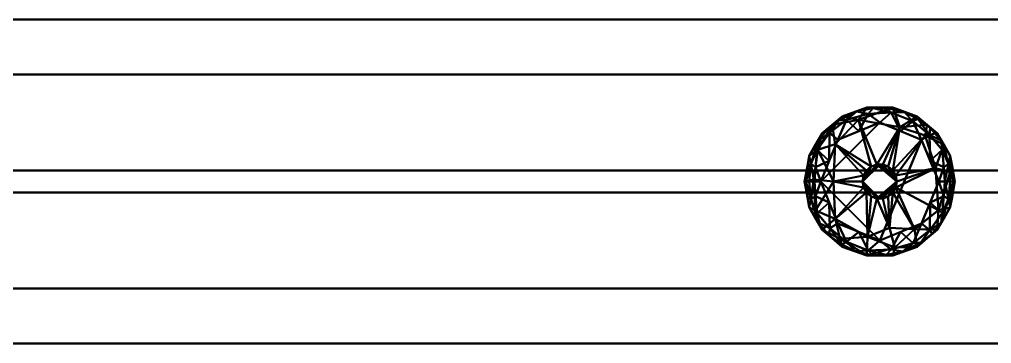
# Model space of a CAD drawing. Header units: millimetres. Extents: x -243 to 757, y -6915 to -6827.
# Drawn here: x 22.3 to 287.4, y -6915.5 to -6827.1 of the extents above; entities that cross this region are included whole.
import ezdxf

# ---------------------------------------------------------------- set-up
doc = ezdxf.new("R2010")
doc.units = ezdxf.units.MM
doc.layers.add('A-GENM', color=7, linetype='Continuous', lineweight=40)

msp = doc.modelspace()

# ---------------------------------------------------------------- meshes
at = {"layer": 'A-GENM', "color": 7, "true_color": 0xf5f5f3}
mesh = msp.add_polyface(dxfattribs=at)
corners = [(-242.8, -6827.14, 12.85), (-242.8, -6827.14, 145.8), (757.2, -6827.14, 145.8), (757.2, -6827.14, 12.85)]
mesh.append_faces([[corners[k] for k in face] for face in [(0, 1, 2, 3)]], dxfattribs={"color": 7})
mesh = msp.add_polyface(dxfattribs=at)
corners = [(-242.8, -6915.48, 12.85), (-242.8, -6827.14, 12.85), (757.2, -6827.14, 12.85), (757.2, -6915.48, 12.85)]
mesh.append_faces([[corners[k] for k in face] for face in [(3, 0, 1, 2)]], dxfattribs={"color": 7})
mesh = msp.add_polyface(dxfattribs=at)
corners = [(-242.8, -6827.14, 145.8), (-242.8, -6842.14, 145.8), (757.2, -6842.14, 145.8), (757.2, -6827.14, 145.8)]
mesh.append_faces([[corners[k] for k in face] for face in [(3, 0, 1, 2)]], dxfattribs={"color": 7})
mesh = msp.add_polyface(dxfattribs=at)
corners = [(757.2, -6827.14, 2000.42), (757.2, -6827.14, 1000.42), (-242.8, -6827.14, 1000.42), (-242.8, -6827.14, 2000.42), (-212.8, -6827.14, 1970.42), (-212.8, -6827.14, 1030.42), (727.2, -6827.14, 1030.42), (727.2, -6827.14, 1970.42)]
mesh.append_faces([[corners[k] for k in face] for face in [(3, 4, 5, 2), (2, 5, 6, 1)]], dxfattribs={"vtx0": -1, "vtx2": -1, "color": 7})
mesh.append_faces([[corners[k] for k in face] for face in [(7, 4, 3, 0), (6, 7, 0, 1)]], dxfattribs={"vtx1": -1, "vtx3": -1, "color": 7})
mesh = msp.add_polyface(dxfattribs=at)
corners = [(-242.8, -6915.48, 2000.42), (757.2, -6915.48, 2000.42), (757.2, -6827.14, 2000.42), (-242.8, -6827.14, 2000.42)]
mesh.append_faces([[corners[k] for k in face] for face in [(0, 1, 2, 3)]], dxfattribs={"color": 7})
mesh = msp.add_polyface(dxfattribs=at)
corners = [(757.2, -6915.48, 1000.42), (-242.8, -6915.48, 1000.42), (-242.8, -6827.14, 1000.42), (757.2, -6827.14, 1000.42)]
mesh.append_faces([[corners[k] for k in face] for face in [(3, 0, 1, 2)]], dxfattribs={"color": 7})
at = {"layer": 'A-GENM', "color": 45, "true_color": 0xaa886a}
mesh = msp.add_polyface(dxfattribs=at)
corners = [(-242.8, -6827.14, 1000.42), (757.2, -6827.14, 1000.42), (757.2, -6827.14, 145.8), (-242.8, -6827.14, 145.8)]
mesh.append_faces([[corners[k] for k in face] for face in [(2, 3, 0, 1)]], dxfattribs={"color": 45})
mesh = msp.add_polyface(dxfattribs=at)
corners = [(-242.8, -6827.14, 145.8), (757.2, -6827.14, 145.8), (757.2, -6842.14, 145.8), (-242.8, -6842.14, 145.8)]
mesh.append_faces([[corners[k] for k in face] for face in [(0, 1, 2, 3)]], dxfattribs={"color": 45})
mesh = msp.add_polyface(dxfattribs=at)
corners = [(757.2, -6827.14, 1000.42), (-242.8, -6827.14, 1000.42), (-242.8, -6842.14, 1000.42), (757.2, -6842.14, 1000.42)]
mesh.append_faces([[corners[k] for k in face] for face in [(3, 0, 1, 2)]], dxfattribs={"color": 45})
mesh = msp.add_polyface(dxfattribs=at)
corners = [(-242.8, -6827.14, 2400), (757.2, -6827.14, 2400), (757.2, -6827.14, 2000.42), (-242.8, -6827.14, 2000.42)]
mesh.append_faces([[corners[k] for k in face] for face in [(3, 0, 1, 2)]], dxfattribs={"color": 45})
mesh = msp.add_polyface(dxfattribs=at)
corners = [(-242.8, -6827.14, 2000.42), (757.2, -6827.14, 2000.42), (757.2, -6842.14, 2000.42), (-242.8, -6842.14, 2000.42)]
mesh.append_faces([[corners[k] for k in face] for face in [(0, 1, 2, 3)]], dxfattribs={"color": 45})
mesh = msp.add_polyface(dxfattribs=at)
corners = [(757.2, -6827.14, 2400), (-242.8, -6827.14, 2400), (-242.8, -6842.14, 2400), (757.2, -6842.14, 2400)]
mesh.append_faces([[corners[k] for k in face] for face in [(3, 0, 1, 2)]], dxfattribs={"color": 45})
at = {"layer": 'A-GENM', "color": 7, "true_color": 0xf5f5f3}
mesh = msp.add_polyface(dxfattribs=at)
corners = [(727.2, -6915.48, 1970.42), (-212.8, -6915.48, 1970.42), (-212.8, -6827.14, 1970.42), (727.2, -6827.14, 1970.42)]
mesh.append_faces([[corners[k] for k in face] for face in [(0, 1, 2, 3)]], dxfattribs={"color": 7})
mesh = msp.add_polyface(dxfattribs=at)
corners = [(-212.8, -6915.48, 1030.42), (727.2, -6915.48, 1030.42), (727.2, -6827.14, 1030.42), (-212.8, -6827.14, 1030.42)]
mesh.append_faces([[corners[k] for k in face] for face in [(3, 0, 1, 2)]], dxfattribs={"color": 7})
mesh = msp.add_polyface(dxfattribs=at)
corners = [(-242.8, -6842.14, 21.42), (-242.8, -6900.48, 21.42), (757.2, -6900.48, 21.42), (757.2, -6842.14, 21.42)]
mesh.append_faces([[corners[k] for k in face] for face in [(0, 1, 2, 3)]], dxfattribs={"color": 7})
mesh = msp.add_polyface(dxfattribs=at)
corners = [(-242.8, -6842.14, 145.8), (-242.8, -6842.14, 21.42), (757.2, -6842.14, 21.42), (757.2, -6842.14, 145.8)]
mesh.append_faces([[corners[k] for k in face] for face in [(3, 0, 1, 2)]], dxfattribs={"color": 7})
mesh = msp.add_polyface(dxfattribs=at)
corners = [(757.2, -6842.14, 1000.42), (757.2, -6842.14, 21.42), (732.2, -6842.14, 21.42), (732.2, -6842.14, 975.42), (-217.82, -6842.14, 975.42), (-217.82, -6842.14, 21.42), (-242.8, -6842.14, 21.42), (-242.8, -6842.14, 1000.42)]
mesh.append_faces([[corners[k] for k in face] for face in [(3, 0, 1, 2)]], dxfattribs={"vtx0": -1, "color": 7})
mesh.append_faces([[corners[k] for k in face] for face in [(6, 7, 4, 5)]], dxfattribs={"vtx1": -1, "color": 7})
mesh.append_faces([[corners[k] for k in face] for face in [(3, 4, 7, 0)]], dxfattribs={"vtx1": -1, "vtx3": -1, "color": 7})
mesh = msp.add_polyface(dxfattribs=at)
corners = [(-242.8, -6900.48, 1000.42), (757.2, -6900.48, 1000.42), (757.2, -6842.14, 1000.42), (-242.8, -6842.14, 1000.42)]
mesh.append_faces([[corners[k] for k in face] for face in [(0, 1, 2, 3)]], dxfattribs={"color": 7})
at = {"layer": 'A-GENM', "color": 45, "true_color": 0xaa886a}
mesh = msp.add_polyface(dxfattribs=at)
corners = [(-242.8, -6842.14, 1000.42), (-242.8, -6842.14, 145.8), (757.2, -6842.14, 145.8), (757.2, -6842.14, 1000.42)]
mesh.append_faces([[corners[k] for k in face] for face in [(1, 2, 3, 0)]], dxfattribs={"color": 45})
at = {"layer": 'A-GENM', "color": 7, "true_color": 0xf5f5f3}
mesh = msp.add_polyface(dxfattribs=at)
corners = [(757.2, -6842.14, 2400), (757.2, -6842.14, 2000.42), (-242.8, -6842.14, 2000.42), (-242.8, -6842.14, 2400), (-217.82, -6842.14, 2375), (-217.82, -6842.14, 2025.42), (732.2, -6842.14, 2025.42), (732.2, -6842.14, 2375)]
mesh.append_faces([[corners[k] for k in face] for face in [(3, 4, 5, 2), (2, 5, 6, 1)]], dxfattribs={"vtx0": -1, "vtx2": -1, "color": 7})
mesh.append_faces([[corners[k] for k in face] for face in [(7, 4, 3, 0), (6, 7, 0, 1)]], dxfattribs={"vtx1": -1, "vtx3": -1, "color": 7})
mesh = msp.add_polyface(dxfattribs=at)
corners = [(-242.8, -6900.48, 2400), (757.2, -6900.48, 2400), (757.2, -6842.14, 2400), (-242.8, -6842.14, 2400)]
mesh.append_faces([[corners[k] for k in face] for face in [(0, 1, 2, 3)]], dxfattribs={"color": 7})
mesh = msp.add_polyface(dxfattribs=at)
corners = [(757.2, -6900.48, 2000.42), (-242.8, -6900.48, 2000.42), (-242.8, -6842.14, 2000.42), (757.2, -6842.14, 2000.42)]
mesh.append_faces([[corners[k] for k in face] for face in [(3, 0, 1, 2)]], dxfattribs={"color": 7})
at = {"layer": 'A-GENM', "color": 45, "true_color": 0xaa886a}
mesh = msp.add_polyface(dxfattribs=at)
corners = [(-242.8, -6842.14, 2400), (-242.8, -6842.14, 2000.42), (757.2, -6842.14, 2000.42), (757.2, -6842.14, 2400)]
mesh.append_faces([[corners[k] for k in face] for face in [(2, 3, 0, 1)]], dxfattribs={"color": 45})
at = {"layer": 'A-GENM', "color": 7, "true_color": 0xf5f5f3}
mesh = msp.add_polyface(dxfattribs=at)
corners = [(732.2, -6900.48, 975.42), (-217.82, -6900.48, 975.42), (-217.82, -6842.14, 975.42), (732.2, -6842.14, 975.42)]
mesh.append_faces([[corners[k] for k in face] for face in [(0, 1, 2, 3)]], dxfattribs={"color": 7})
mesh = msp.add_polyface(dxfattribs=at)
corners = [(732.2, -6900.48, 2375), (-217.82, -6900.48, 2375), (-217.82, -6842.14, 2375), (732.2, -6842.14, 2375)]
mesh.append_faces([[corners[k] for k in face] for face in [(0, 1, 2, 3)]], dxfattribs={"color": 7})
mesh = msp.add_polyface(dxfattribs=at)
corners = [(-217.82, -6900.48, 2025.42), (732.2, -6900.48, 2025.42), (732.2, -6842.14, 2025.42), (-217.82, -6842.14, 2025.42)]
mesh.append_faces([[corners[k] for k in face] for face in [(0, 1, 2, 3)]], dxfattribs={"color": 7})
at = {"layer": 'A-GENM', "color": 250, "true_color": 0x3a3a3a}
mesh = msp.add_polyface(dxfattribs=at)
corners = [(277.43, -6871.32, 4.4), (277.1, -6871.32, 2.72), (276.15, -6871.32, 1.29), (274.72, -6871.32, 0.33), (273.03, -6871.32), (268.32, -6859.94), (256.93, -6855.22), (245.55, -6859.94), (240.83, -6871.32), (239.15, -6871.32, 0.33), (237.72, -6871.32, 1.29), (236.77, -6871.32, 2.72), (236.43, -6871.32, 4.4), (237.68, -6864.3, 4.4), (241.24, -6858.14, 4.4), (246.69, -6853.57, 4.4), (253.38, -6851.13, 4.4), (260.49, -6851.13, 4.4), (267.18, -6853.57, 4.4), (272.63, -6858.14, 4.4), (276.19, -6864.3, 4.4), (273.96, -6862.67, 1.18), (239.91, -6862.67, 1.18), (275.73, -6866.51, 1.49), (238.14, -6866.51, 1.49), (262.63, -6857.58), (251.24, -6857.58), (260.08, -6852.51, 1.16), (247.84, -6854.53, 1.18), (276.67, -6867.01, 4.4), (237.2, -6867.01, 4.4), (253.8, -6852.83, 0.89), (266, -6854.9, 0.89), (270.55, -6858.63, 0.79), (270.68, -6865.63), (274.41, -6861.22, 4.4), (273.67, -6860.09, 2.69), (270.69, -6856.66, 2.58), (239.46, -6861.22, 4.4), (240.2, -6860.09, 2.69), (243.26, -6858.06, 1.13), (242.67, -6857.05, 2.75), (243.19, -6865.63), (243.96, -6855.85, 4.4), (274.43, -6867.37, 0.4), (239.44, -6867.37, 0.4), (256.93, -6851.13, 4.4), (255.14, -6851.34, 2.48), (250.64, -6852.23, 2.58), (263.63, -6852.39, 2.54), (267.29, -6854.2, 2.39), (269.91, -6855.85, 4.4), (245.74, -6854.67, 2.5), (258.93, -6851.28, 2.67), (250.03, -6852.35, 4.4), (263.84, -6852.35, 4.4)]
mesh.append_faces([[corners[k] for k in face] for face in [(29, 23, 20), (6, 27, 25), (3, 23, 2), (9, 45, 8), (7, 28, 26), (34, 44, 4), (46, 47, 16), (51, 50, 18)]], dxfattribs={"vtx0": -1, "vtx1": -1, "color": 250})
mesh.append_faces([[corners[k] for k in face] for face in [(19, 36, 37), (44, 23, 3), (47, 48, 16), (27, 53, 49), (36, 23, 21), (23, 29, 1), (37, 36, 33), (21, 34, 33), (5, 32, 33), (40, 41, 52), (25, 27, 32), (49, 50, 32), (39, 14, 41), (45, 9, 24), (31, 27, 6), (11, 30, 24), (39, 40, 22), (27, 49, 32), (26, 28, 31), (39, 24, 13), (47, 27, 31), (21, 44, 34), (23, 36, 20), (33, 36, 21), (50, 33, 32), (50, 51, 37), (41, 40, 39), (24, 39, 22), (28, 7, 40), (40, 42, 22), (41, 43, 52), (21, 23, 44), (24, 22, 45), (42, 45, 22), (53, 27, 47), (48, 31, 28), (31, 48, 47), (48, 28, 52), (49, 18, 50), (48, 52, 15), (33, 50, 37), (40, 52, 28), (46, 53, 47), (49, 53, 17)]], dxfattribs={"vtx0": -1, "vtx1": -1, "vtx2": -1, "color": 250})
mesh.append_faces([[corners[k] for k in face] for face in [(40, 7, 42), (32, 5, 25), (24, 10, 11), (24, 9, 10), (41, 14, 43), (45, 42, 8), (52, 43, 15)]], dxfattribs={"vtx0": -1, "vtx2": -1, "color": 250})
mesh.append_faces([[corners[k] for k in face] for face in [(36, 19, 35, 20), (39, 13, 38, 14), (48, 15, 54, 16)]], dxfattribs={"vtx0": -1, "vtx3": -1, "color": 250})
mesh.append_faces([[corners[k] for k in face] for face in [(3, 4, 44), (1, 2, 23), (6, 26, 31), (46, 17, 53), (30, 13, 24), (34, 5, 33), (55, 18, 49, 17), (51, 19, 37)]], dxfattribs={"vtx1": -1, "vtx2": -1, "color": 250})
mesh.append_faces([[corners[k] for k in face] for face in [(29, 0, 1), (11, 12, 30)]], dxfattribs={"vtx2": -1, "color": 250})
mesh = msp.add_polyface(dxfattribs=at)
corners = [(277.43, -6871.32, 4.4), (276.19, -6864.28, 4.4), (272.62, -6858.12, 4.4), (267.17, -6853.56, 4.41), (260.48, -6851.13, 4.41), (253.38, -6851.13, 4.41), (246.7, -6853.56, 4.41), (241.25, -6858.13, 4.4), (237.68, -6864.28, 4.4), (236.43, -6871.32, 4.4), (237.68, -6878.36, 4.4), (241.25, -6884.52, 4.4), (246.7, -6889.09, 4.41), (253.38, -6891.51, 4.41), (260.48, -6891.51, 4.41), (267.17, -6889.09, 4.41), (272.62, -6884.52, 4.4), (276.19, -6878.36, 4.4), (252.23, -6871.32, 13.28), (252.52, -6869.71, 13.27), (253.33, -6868.3, 13.23), (254.58, -6867.25, 13.18), (256.12, -6866.69, 13.11), (257.75, -6866.69, 13.03), (259.28, -6867.25, 12.96), (260.53, -6868.3, 12.9), (261.35, -6869.71, 12.86), (261.64, -6871.32, 12.85), (261.35, -6872.93, 12.86), (260.54, -6874.34, 12.9), (259.28, -6875.39, 12.96), (257.75, -6875.95, 13.03), (256.12, -6875.95, 13.11), (254.59, -6875.39, 13.18), (253.34, -6874.34, 13.23), (252.52, -6872.93, 13.27), (262.38, -6856.48, 10.45), (272.17, -6867.65, 10.15), (266.45, -6884.32, 10.17), (244.82, -6861.13, 11.05), (244.82, -6881.52, 11.05), (253.56, -6886.43, 10.91), (238.98, -6870.78, 9.89), (251.16, -6854.46, 9.65), (261.05, -6889.27, 8.89), (272.92, -6879.1, 9.03), (259.59, -6883.92, 11.61), (269.89, -6855.84, 4.41), (269.29, -6858.75, 9.24), (274.4, -6861.2, 4.4), (276.15, -6868.78, 7.52), (243.98, -6855.84, 4.41), (244.37, -6871.32, 12.3), (243.98, -6886.8, 4.41), (246.14, -6886.97, 8.67), (240.02, -6862.71, 8.85), (239.45, -6879.24, 8.59)]
mesh.append_faces([[corners[k] for k in face] for face in [(13, 54, 12), (22, 43, 21), (7, 55, 51), (2, 48, 49), (6, 43, 5), (51, 43, 6), (10, 42, 9), (19, 52, 18), (33, 41, 32), (47, 48, 2), (32, 46, 31), (49, 50, 1), (8, 55, 7)]], dxfattribs={"vtx0": -1, "vtx1": -1, "color": 250})
mesh.append_faces([[corners[k] for k in face] for face in [(25, 48, 36), (54, 40, 11), (48, 37, 49), (41, 40, 54), (48, 47, 36), (26, 37, 48), (42, 56, 52), (35, 52, 40), (38, 16, 45), (45, 17, 50), (38, 45, 28), (46, 44, 38), (41, 13, 44), (44, 46, 41), (46, 32, 41), (8, 42, 55), (28, 45, 37), (4, 43, 36), (15, 38, 44), (36, 43, 22), (43, 51, 39), (39, 52, 19), (42, 10, 56), (45, 50, 37), (41, 34, 40), (50, 49, 37), (54, 13, 41), (52, 55, 42), (21, 43, 39), (52, 39, 55), (46, 38, 29), (51, 55, 39), (11, 40, 56), (52, 56, 40)]], dxfattribs={"vtx0": -1, "vtx1": -1, "vtx2": -1, "color": 250})
mesh.append_faces([[corners[k] for k in face] for face in [(36, 24, 25), (36, 22, 23), (48, 25, 26), (37, 26, 27), (50, 17, 0), (38, 28, 29), (44, 13, 14), (39, 20, 21), (37, 27, 28), (42, 8, 9), (41, 33, 34), (46, 30, 31), (44, 14, 15)]], dxfattribs={"vtx0": -1, "vtx2": -1, "color": 250})
mesh.append_faces([[corners[k] for k in face] for face in [(53, 12, 54, 11), (15, 16, 38), (23, 24, 36), (16, 17, 45), (29, 30, 46), (4, 5, 43), (0, 1, 50), (19, 20, 39), (3, 4, 36), (34, 35, 40), (35, 18, 52), (47, 3, 36), (10, 11, 56)]], dxfattribs={"vtx1": -1, "vtx2": -1, "color": 250})
mesh = msp.add_polyface(dxfattribs=at)
corners = [(240.83, -6871.32), (245.55, -6859.94), (256.93, -6855.22), (268.32, -6859.94), (273.03, -6871.32), (268.32, -6882.71), (256.93, -6887.42), (245.55, -6882.71)]
mesh.append_faces([[corners[k] for k in face] for face in [(6, 3, 4, 5), (0, 6, 7)]], dxfattribs={"vtx0": -1, "color": 250})
mesh.append_faces([[corners[k] for k in face] for face in [(1, 2, 0)]], dxfattribs={"vtx1": -1, "color": 250})
mesh.append_faces([[corners[k] for k in face] for face in [(2, 3, 6, 0)]], dxfattribs={"vtx1": -1, "vtx2": -1, "vtx3": -1, "color": 250})
at = {"layer": 'A-GENM', "color": 142, "true_color": 0x0080c0, "transparency": 33554496}
mesh = msp.add_polyface(dxfattribs=at)
corners = [(727.2, -6868.31, 1030.42), (-212.8, -6868.31, 1030.42), (-212.8, -6868.31, 1970.42), (727.2, -6868.31, 1970.42)]
mesh.append_faces([[corners[k] for k in face] for face in [(1, 2, 3, 0)]], dxfattribs={"color": 142})
mesh = msp.add_polyface(dxfattribs=at)
corners = [(-212.8, -6874.31, 1970.42), (727.2, -6874.31, 1970.42), (727.2, -6868.31, 1970.42), (-212.8, -6868.31, 1970.42)]
mesh.append_faces([[corners[k] for k in face] for face in [(0, 1, 2, 3)]], dxfattribs={"color": 142})
mesh = msp.add_polyface(dxfattribs=at)
corners = [(727.2, -6874.31, 1030.42), (-212.8, -6874.31, 1030.42), (-212.8, -6868.31, 1030.42), (727.2, -6868.31, 1030.42)]
mesh.append_faces([[corners[k] for k in face] for face in [(0, 1, 2, 3)]], dxfattribs={"color": 142})
at = {"layer": 'A-GENM', "color": 250, "true_color": 0x3a3a3a}
mesh = msp.add_polyface(dxfattribs=at)
corners = [(252.23, -6871.32, 13.28), (252.23, -6871.32, 14.96), (252.23, -6871.32, 16.64), (252.23, -6871.32, 18.32), (252.23, -6871.32, 20), (256.93, -6866.62, 20), (261.63, -6871.32, 20), (261.63, -6871.32, 18.21), (261.63, -6871.32, 16.42), (261.63, -6871.32, 14.63), (261.63, -6871.32, 12.85), (261.35, -6869.71, 12.86), (260.53, -6868.3, 12.9), (259.28, -6867.25, 12.96), (257.75, -6866.69, 13.03), (256.12, -6866.69, 13.11), (254.58, -6867.25, 13.18), (253.33, -6868.3, 13.23), (252.52, -6869.71, 13.27)]
mesh.append_faces([[corners[k] for k in face] for face in [(5, 2, 3, 4), (11, 9, 10)]], dxfattribs={"vtx0": -1, "color": 250})
mesh.append_faces([[corners[k] for k in face] for face in [(18, 1, 17), (14, 8, 13)]], dxfattribs={"vtx0": -1, "vtx1": -1, "color": 250})
mesh.append_faces([[corners[k] for k in face] for face in [(2, 5, 15), (8, 15, 5)]], dxfattribs={"vtx0": -1, "vtx1": -1, "vtx2": -1, "color": 250})
mesh.append_faces([[corners[k] for k in face] for face in [(8, 14, 15), (13, 8, 9), (9, 11, 12)]], dxfattribs={"vtx0": -1, "vtx2": -1, "color": 250})
mesh.append_faces([[corners[k] for k in face] for face in [(1, 2, 16), (16, 17, 1), (15, 16, 2), (12, 13, 9)]], dxfattribs={"vtx1": -1, "vtx2": -1, "color": 250})
mesh.append_faces([[corners[k] for k in face] for face in [(18, 0, 1)]], dxfattribs={"vtx2": -1, "color": 250})
mesh.append_faces([[corners[k] for k in face] for face in [(5, 6, 7, 8)]], dxfattribs={"vtx3": -1, "color": 250})
mesh = msp.add_polyface(dxfattribs=at)
corners = [(252.33, -6871.32, 20), (252.33, -6871.32, 23.75), (252.33, -6871.32, 27.5), (252.33, -6871.32, 31.25), (252.33, -6871.32, 35), (256.93, -6866.72, 35), (261.53, -6871.32, 35), (261.53, -6871.32, 31.25), (261.53, -6871.32, 27.5), (261.53, -6871.32, 23.75), (261.53, -6871.32, 20), (256.93, -6866.72, 20)]
mesh.append_faces([[corners[k] for k in face] for face in [(7, 5, 6)]], dxfattribs={"vtx0": -1, "color": 250})
mesh.append_faces([[corners[k] for k in face] for face in [(11, 2, 5), (8, 11, 5, 7)]], dxfattribs={"vtx0": -1, "vtx1": -1, "vtx2": -1, "color": 250})
mesh.append_faces([[corners[k] for k in face] for face in [(1, 2, 11, 0)]], dxfattribs={"vtx1": -1, "color": 250})
mesh.append_faces([[corners[k] for k in face] for face in [(3, 4, 5, 2), (9, 10, 11, 8)]], dxfattribs={"vtx2": -1, "color": 250})
mesh = msp.add_polyface(dxfattribs=at)
corners = [(252.33, -6871.32, 35), (256.93, -6875.92, 35), (261.53, -6871.32, 35), (256.93, -6866.72, 35)]
mesh.append_faces([[corners[k] for k in face] for face in [(2, 3, 0, 1)]], dxfattribs={"color": 250})
mesh = msp.add_polyface(dxfattribs=at)
corners = [(240.83, -6871.32), (245.55, -6882.71), (256.93, -6887.42), (268.32, -6882.71), (273.03, -6871.32), (274.72, -6871.32, 0.33), (276.15, -6871.32, 1.29), (277.1, -6871.32, 2.72), (277.43, -6871.32, 4.4), (276.19, -6878.34, 4.4), (272.63, -6884.51, 4.4), (267.18, -6889.08, 4.4), (260.49, -6891.51, 4.4), (253.38, -6891.51, 4.4), (246.69, -6889.08, 4.4), (241.24, -6884.51, 4.4), (237.68, -6878.34, 4.4), (236.43, -6871.32, 4.4), (236.77, -6871.32, 2.72), (237.72, -6871.32, 1.29), (239.15, -6871.32, 0.33), (239.91, -6879.97, 1.18), (273.96, -6879.97, 1.18), (238.14, -6876.14, 1.49), (275.73, -6876.14, 1.49), (251.24, -6885.06), (262.63, -6885.06), (253.79, -6890.14, 1.16), (266.03, -6888.11, 1.18), (237.2, -6875.63, 4.4), (276.67, -6875.63, 4.4), (260.07, -6889.81, 0.89), (247.87, -6887.74, 0.89), (243.32, -6884.02, 0.79), (243.19, -6877.01), (239.46, -6881.43, 4.4), (240.2, -6882.55, 2.69), (243.18, -6885.99, 2.58), (274.41, -6881.43, 4.4), (273.67, -6882.55, 2.69), (270.6, -6884.59, 1.13), (271.2, -6885.6, 2.75), (270.68, -6877.01), (269.91, -6886.79, 4.4), (239.44, -6875.27, 0.4), (274.43, -6875.27, 0.4), (256.93, -6891.51, 4.4), (258.73, -6891.3, 2.48), (263.23, -6890.42, 2.58), (250.24, -6890.26, 2.54), (246.58, -6888.45, 2.39), (243.96, -6886.79, 4.4), (268.13, -6887.97, 2.5), (254.94, -6891.37, 2.67), (263.84, -6890.3, 4.4), (250.03, -6890.3, 4.4)]
mesh.append_faces([[corners[k] for k in face] for face in [(29, 23, 16), (2, 27, 25), (5, 45, 4), (3, 28, 26), (34, 44, 0), (46, 47, 12), (51, 50, 14)]], dxfattribs={"vtx0": -1, "vtx1": -1, "color": 250})
mesh.append_faces([[corners[k] for k in face] for face in [(15, 36, 37), (44, 23, 20), (47, 48, 12), (27, 53, 49), (36, 23, 21), (23, 29, 18), (37, 36, 33), (21, 34, 33), (7, 30, 24), (32, 33, 1), (39, 24, 9), (25, 27, 32), (49, 50, 32), (39, 10, 41), (45, 5, 24), (31, 27, 2), (40, 41, 52), (39, 40, 22), (27, 49, 32), (26, 28, 31), (47, 27, 31), (21, 44, 34), (23, 36, 16), (33, 36, 21), (50, 33, 32), (50, 51, 37), (41, 40, 39), (24, 39, 22), (28, 3, 40), (40, 42, 22), (41, 43, 52), (21, 23, 44), (24, 22, 45), (42, 45, 22), (53, 27, 47), (48, 31, 28), (31, 48, 47), (48, 28, 52), (49, 14, 50), (48, 52, 11), (33, 50, 37), (40, 52, 28), (46, 53, 47), (49, 53, 13)]], dxfattribs={"vtx0": -1, "vtx1": -1, "vtx2": -1, "color": 250})
mesh.append_faces([[corners[k] for k in face] for face in [(23, 19, 20), (40, 3, 42), (24, 5, 6), (24, 6, 7), (32, 1, 25), (41, 10, 43), (45, 42, 4), (52, 43, 11)]], dxfattribs={"vtx0": -1, "vtx2": -1, "color": 250})
mesh.append_faces([[corners[k] for k in face] for face in [(36, 15, 35, 16), (39, 9, 38, 10), (48, 11, 54, 12)]], dxfattribs={"vtx0": -1, "vtx3": -1, "color": 250})
mesh.append_faces([[corners[k] for k in face] for face in [(2, 26, 31), (20, 0, 44), (18, 19, 23), (46, 13, 53), (30, 9, 24), (34, 1, 33), (55, 14, 49, 13), (51, 15, 37)]], dxfattribs={"vtx1": -1, "vtx2": -1, "color": 250})
mesh.append_faces([[corners[k] for k in face] for face in [(29, 17, 18), (7, 8, 30)]], dxfattribs={"vtx2": -1, "color": 250})
mesh = msp.add_polyface(dxfattribs=at)
corners = [(261.63, -6871.32, 20), (256.93, -6876.02, 20), (252.23, -6871.32, 20), (252.23, -6871.32, 18.32), (252.23, -6871.32, 16.64), (252.23, -6871.32, 14.96), (252.23, -6871.32, 13.28), (252.52, -6872.93, 13.27), (253.34, -6874.34, 13.23), (254.59, -6875.39, 13.18), (256.12, -6875.95, 13.11), (257.75, -6875.95, 13.03), (259.28, -6875.39, 12.96), (260.54, -6874.34, 12.9), (261.35, -6872.93, 12.86), (261.63, -6871.32, 12.85), (261.63, -6871.32, 14.63), (261.63, -6871.32, 16.42), (261.63, -6871.32, 18.21)]
mesh.append_faces([[corners[k] for k in face] for face in [(1, 17, 18, 0)]], dxfattribs={"vtx0": -1, "color": 250})
mesh.append_faces([[corners[k] for k in face] for face in [(11, 17, 10), (9, 5, 8)]], dxfattribs={"vtx0": -1, "vtx1": -1, "color": 250})
mesh.append_faces([[corners[k] for k in face] for face in [(4, 10, 1), (1, 10, 17)]], dxfattribs={"vtx0": -1, "vtx1": -1, "vtx2": -1, "color": 250})
mesh.append_faces([[corners[k] for k in face] for face in [(16, 12, 13), (17, 11, 12), (9, 4, 5)]], dxfattribs={"vtx0": -1, "vtx2": -1, "color": 250})
mesh.append_faces([[corners[k] for k in face] for face in [(15, 16, 14), (3, 4, 1, 2), (6, 7, 5)]], dxfattribs={"vtx1": -1, "color": 250})
mesh.append_faces([[corners[k] for k in face] for face in [(16, 17, 12), (13, 14, 16), (9, 10, 4), (7, 8, 5)]], dxfattribs={"vtx1": -1, "vtx2": -1, "color": 250})
mesh = msp.add_polyface(dxfattribs=at)
corners = [(261.53, -6871.32, 35), (256.93, -6875.92, 35), (252.33, -6871.32, 35), (252.33, -6871.32, 31.25), (252.33, -6871.32, 27.5), (252.33, -6871.32, 23.75), (252.33, -6871.32, 20), (256.93, -6875.92, 20), (261.53, -6871.32, 20), (261.53, -6871.32, 23.75), (261.53, -6871.32, 27.5), (261.53, -6871.32, 31.25)]
mesh.append_faces([[corners[k] for k in face] for face in [(7, 1, 4)]], dxfattribs={"vtx0": -1, "vtx1": -1, "vtx2": -1, "color": 250})
mesh.append_faces([[corners[k] for k in face] for face in [(10, 11, 1, 7)]], dxfattribs={"vtx1": -1, "vtx2": -1, "vtx3": -1, "color": 250})
mesh.append_faces([[corners[k] for k in face] for face in [(11, 0, 1), (5, 6, 7, 4)]], dxfattribs={"vtx2": -1, "color": 250})
mesh.append_faces([[corners[k] for k in face] for face in [(7, 8, 9, 10), (1, 2, 3, 4)]], dxfattribs={"vtx3": -1, "color": 250})
at = {"layer": 'A-GENM', "color": 142, "true_color": 0x0080c0, "transparency": 33554496}
mesh = msp.add_polyface(dxfattribs=at)
corners = [(727.2, -6874.31, 1030.42), (727.2, -6874.31, 1970.42), (-212.8, -6874.31, 1970.42), (-212.8, -6874.31, 1030.42)]
mesh.append_faces([[corners[k] for k in face] for face in [(2, 3, 0, 1)]], dxfattribs={"color": 142})
at = {"layer": 'A-GENM', "color": 7, "true_color": 0xf5f5f3}
mesh = msp.add_polyface(dxfattribs=at)
corners = [(-242.8, -6900.48, 145.8), (-242.8, -6915.48, 145.8), (757.2, -6915.48, 145.8), (757.2, -6900.48, 145.8)]
mesh.append_faces([[corners[k] for k in face] for face in [(3, 0, 1, 2)]], dxfattribs={"color": 7})
mesh = msp.add_polyface(dxfattribs=at)
corners = [(-242.8, -6900.48, 21.42), (-242.8, -6900.48, 145.8), (757.2, -6900.48, 145.8), (757.2, -6900.48, 21.42)]
mesh.append_faces([[corners[k] for k in face] for face in [(0, 1, 2, 3)]], dxfattribs={"color": 7})
at = {"layer": 'A-GENM', "color": 45, "true_color": 0xaa886a}
mesh = msp.add_polyface(dxfattribs=at)
corners = [(-242.8, -6900.48, 1000.42), (757.2, -6900.48, 1000.42), (757.2, -6900.48, 145.8), (-242.8, -6900.48, 145.8)]
mesh.append_faces([[corners[k] for k in face] for face in [(1, 2, 3, 0)]], dxfattribs={"color": 45})
mesh = msp.add_polyface(dxfattribs=at)
corners = [(757.2, -6915.48, 145.8), (-242.8, -6915.48, 145.8), (-242.8, -6900.48, 145.8), (757.2, -6900.48, 145.8)]
mesh.append_faces([[corners[k] for k in face] for face in [(0, 1, 2, 3)]], dxfattribs={"color": 45})
mesh = msp.add_polyface(dxfattribs=at)
corners = [(-242.8, -6915.48, 1000.42), (757.2, -6915.48, 1000.42), (757.2, -6900.48, 1000.42), (-242.8, -6900.48, 1000.42)]
mesh.append_faces([[corners[k] for k in face] for face in [(3, 0, 1, 2)]], dxfattribs={"color": 45})
at = {"layer": 'A-GENM', "color": 7, "true_color": 0xf5f5f3}
mesh = msp.add_polyface(dxfattribs=at)
corners = [(757.2, -6900.48, 1000.42), (-242.8, -6900.48, 1000.42), (-242.8, -6900.48, 21.42), (-217.82, -6900.48, 21.42), (-217.82, -6900.48, 975.42), (732.2, -6900.48, 975.42), (732.2, -6900.48, 21.42), (757.2, -6900.48, 21.42)]
mesh.append_faces([[corners[k] for k in face] for face in [(4, 1, 2, 3)]], dxfattribs={"vtx0": -1, "color": 7})
mesh.append_faces([[corners[k] for k in face] for face in [(5, 0, 1, 4)]], dxfattribs={"vtx0": -1, "vtx2": -1, "color": 7})
mesh.append_faces([[corners[k] for k in face] for face in [(7, 0, 5, 6)]], dxfattribs={"vtx1": -1, "color": 7})
mesh = msp.add_polyface(dxfattribs=at)
corners = [(757.2, -6900.48, 2400), (-242.8, -6900.48, 2400), (-242.8, -6900.48, 2000.42), (757.2, -6900.48, 2000.42), (-217.82, -6900.48, 2375), (732.2, -6900.48, 2375), (732.2, -6900.48, 2025.42), (-217.82, -6900.48, 2025.42)]
mesh.append_faces([[corners[k] for k in face] for face in [(0, 5, 6, 3), (5, 0, 1, 4)]], dxfattribs={"vtx0": -1, "vtx2": -1, "color": 7})
mesh.append_faces([[corners[k] for k in face] for face in [(2, 3, 6, 7), (7, 4, 1, 2)]], dxfattribs={"vtx1": -1, "vtx3": -1, "color": 7})
at = {"layer": 'A-GENM', "color": 45, "true_color": 0xaa886a}
mesh = msp.add_polyface(dxfattribs=at)
corners = [(-242.8, -6900.48, 2400), (757.2, -6900.48, 2400), (757.2, -6900.48, 2000.42), (-242.8, -6900.48, 2000.42)]
mesh.append_faces([[corners[k] for k in face] for face in [(2, 3, 0, 1)]], dxfattribs={"color": 45})
mesh = msp.add_polyface(dxfattribs=at)
corners = [(757.2, -6915.48, 2000.42), (-242.8, -6915.48, 2000.42), (-242.8, -6900.48, 2000.42), (757.2, -6900.48, 2000.42)]
mesh.append_faces([[corners[k] for k in face] for face in [(0, 1, 2, 3)]], dxfattribs={"color": 45})
mesh = msp.add_polyface(dxfattribs=at)
corners = [(-242.8, -6915.48, 2400), (757.2, -6915.48, 2400), (757.2, -6900.48, 2400), (-242.8, -6900.48, 2400)]
mesh.append_faces([[corners[k] for k in face] for face in [(0, 1, 2, 3)]], dxfattribs={"color": 45})
at = {"layer": 'A-GENM', "color": 7, "true_color": 0xf5f5f3}
mesh = msp.add_polyface(dxfattribs=at)
corners = [(-242.8, -6915.48, 145.8), (-242.8, -6915.48, 12.85), (757.2, -6915.48, 12.85), (757.2, -6915.48, 145.8)]
mesh.append_faces([[corners[k] for k in face] for face in [(3, 0, 1, 2)]], dxfattribs={"color": 7})
at = {"layer": 'A-GENM', "color": 45, "true_color": 0xaa886a}
mesh = msp.add_polyface(dxfattribs=at)
corners = [(-242.8, -6915.48, 1000.42), (-242.8, -6915.48, 145.8), (757.2, -6915.48, 145.8), (757.2, -6915.48, 1000.42)]
mesh.append_faces([[corners[k] for k in face] for face in [(2, 3, 0, 1)]], dxfattribs={"color": 45})
at = {"layer": 'A-GENM', "color": 7, "true_color": 0xf5f5f3}
mesh = msp.add_polyface(dxfattribs=at)
corners = [(757.2, -6915.48, 2000.42), (-242.8, -6915.48, 2000.42), (-242.8, -6915.48, 1000.42), (757.2, -6915.48, 1000.42), (-212.8, -6915.48, 1970.42), (727.2, -6915.48, 1970.42), (727.2, -6915.48, 1030.42), (-212.8, -6915.48, 1030.42)]
mesh.append_faces([[corners[k] for k in face] for face in [(0, 5, 6, 3), (3, 6, 7, 2)]], dxfattribs={"vtx0": -1, "vtx2": -1, "color": 7})
mesh.append_faces([[corners[k] for k in face] for face in [(4, 5, 0, 1), (7, 4, 1, 2)]], dxfattribs={"vtx1": -1, "vtx3": -1, "color": 7})
at = {"layer": 'A-GENM', "color": 45, "true_color": 0xaa886a}
mesh = msp.add_polyface(dxfattribs=at)
corners = [(-242.8, -6915.48, 2400), (-242.8, -6915.48, 2000.42), (757.2, -6915.48, 2000.42), (757.2, -6915.48, 2400)]
mesh.append_faces([[corners[k] for k in face] for face in [(3, 0, 1, 2)]], dxfattribs={"color": 45})

doc.saveas('drawing.dxf')
